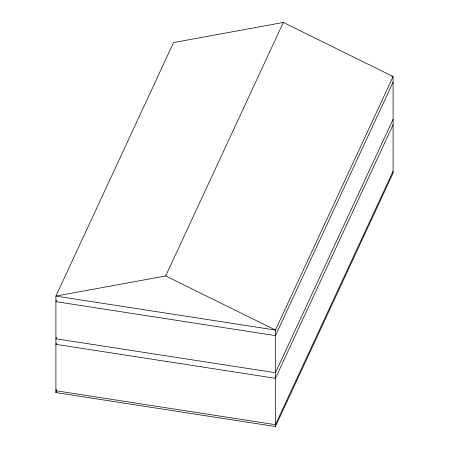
<?xml version="1.0" encoding="UTF-8"?>
<svg xmlns="http://www.w3.org/2000/svg" width="449" height="449" viewBox="0 0 449 449"><rect width="100%" height="100%" fill="white"/><g stroke="black" fill="none" stroke-linecap="round" stroke-linejoin="round"><path stroke-width="0.67" d="M56.495 300.381L55.906 301.655L275.445 335.616L393.094 82.116M56.495 337.496L55.906 338.771L275.445 372.732L393.094 119.232M56.495 343.064L55.906 344.338L275.445 378.299L393.094 124.8M56.49 389.463L55.906 390.731L275.445 424.692L393.094 171.192M55.906 392.589L55.906 296.087L173.555 42.582L283.325 22.45L393.094 76.549L393.094 173.05L275.445 426.55L55.906 392.589L56.495 391.315M391.713 76.336L393.094 76.549L275.445 330.049L55.906 296.087L165.675 275.95L283.325 22.45M165.675 275.95L275.445 330.049L275.445 426.55"/></g></svg>
